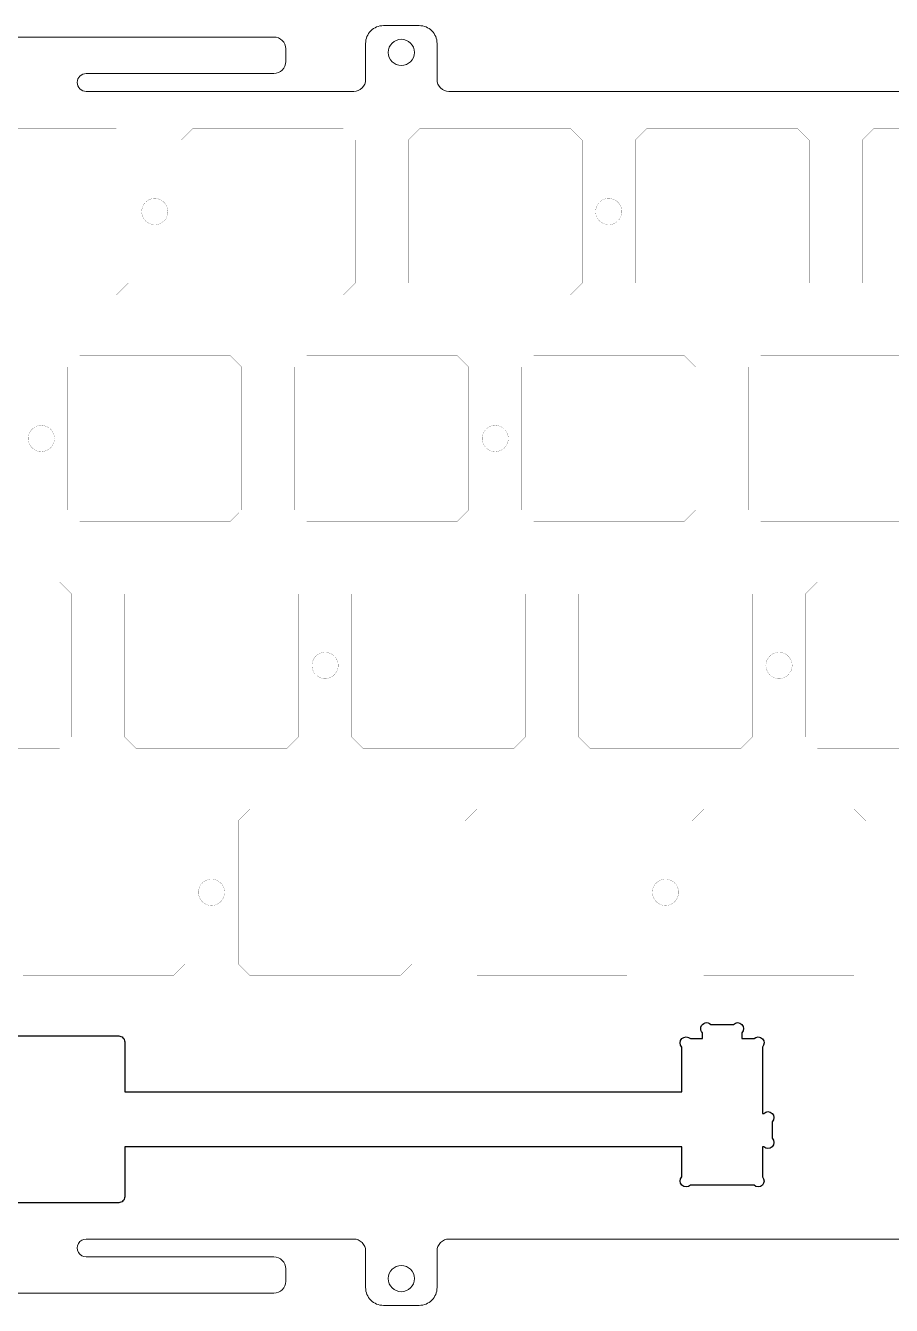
# Model space of a CAD drawing. Header units: millimetres. Extents: x 2638 to 2924, y 1524 to 1632.
# Drawn here: x 2779.8 to 2852.5, y 1524.5 to 1631.9 of the extents above; entities that cross this region are included whole.
import ezdxf

# ---------------------------------------------------------------- set-up
doc = ezdxf.new("R2010")
doc.units = ezdxf.units.MM
doc.layers.add('1', color=7, linetype='Continuous', lineweight=0)
doc.layers.add('Mechanical1', color=6, linetype='Continuous')

msp = doc.modelspace()

# ---------------------------------------------------------------- linework, layer by layer
msp.add_lwpolyline([(2774.65, 1547.12), (2787.65, 1547.12, -0.414214), (2788.15, 1546.62), (2788.15, 1542.42), (2834.92, 1542.42), (2834.92, 1546.18, -1), (2835.63, 1546.89), (2836.65, 1546.89), (2836.65, 1547.38, -1.000141), (2837.35, 1548.09), (2839.24, 1548.09, -1), (2839.95, 1547.38), (2839.95, 1546.89), (2840.97, 1546.89, -1), (2841.67, 1546.18), (2841.67, 1540.62), (2841.79, 1540.62, -1), (2842.5, 1539.91), (2842.5, 1538.53, -1), (2841.79, 1537.82), (2841.67, 1537.82), (2841.67, 1535.29, -1), (2840.97, 1534.59), (2835.63, 1534.59, -1), (2834.92, 1535.29), (2834.92, 1537.82), (2788.15, 1537.82), (2788.15, 1533.62, -0.414214), (2787.65, 1533.12), (2774.65, 1533.12, -0.414214)], format="xyb")
at = {"layer": '1'}
for p, q in [((2761.67, 1630.97), (2800.67, 1630.97)), ((2801.67, 1629.97), (2801.67, 1628.91)), ((2800.67, 1627.91), (2784.92, 1627.91)), ((2784.92, 1626.41), (2807.37, 1626.41)), ((2807.37, 1530.07), (2784.92, 1530.07)), ((2882.4, 1530.07), (2815.36, 1530.07)), ((2784.92, 1528.57), (2800.67, 1528.57)), ((2801.67, 1527.57), (2801.67, 1526.52)), ((2800.67, 1525.52), (2761.67, 1525.52))]:
    msp.add_line(p, q, dxfattribs=at)
for points in [[(2807.37, 1626.41, 0.414214), (2808.37, 1627.41), (2808.37, 1630.43, -0.414214), (2809.87, 1631.93), (2812.87, 1631.93, -0.414214), (2814.37, 1630.43), (2814.37, 1627.41, 0.414214), (2815.37, 1626.41), (2882.51, 1626.41)], [(2815.37, 1530.07), (2815.37, 1530.07, 0.414214), (2814.37, 1529.07), (2814.37, 1526, -0.414214), (2812.87, 1524.5), (2809.87, 1524.5, -0.414214), (2808.37, 1526), (2808.37, 1529.07, 0.414214), (2807.37, 1530.07)]]:
    msp.add_lwpolyline(points, format="xyb", dxfattribs=at)
for centre in [(2811.37, 1629.68), (2811.37, 1526.75)]:
    msp.add_circle(centre, 1.1, dxfattribs=at)
for centre, radius, start, end in [((2800.67, 1629.97), 1, 0, 90), ((2800.67, 1628.91), 1, 270, 360), ((2784.92, 1627.16), 0.75, 90, 269.9995), ((2784.92, 1529.32), 0.75, 89.9996, 270), ((2800.67, 1527.57), 1, 0, 90), ((2800.67, 1526.52), 1, 270, 0)]:
    msp.add_arc(centre, radius, start, end, dxfattribs=at)
at = {"layer": 'Mechanical1', "color": 7, "true_color": 0xffffff, "const_width": 0.0127}
for points in [[(2774.85, 1623.32), (2787.45, 1623.32)], [(2787.45, 1623.32), (2788.45, 1622.32)], [(2792.9, 1622.32), (2793.9, 1623.32)], [(2793.9, 1623.32), (2806.5, 1623.32)], [(2806.5, 1623.32), (2807.5, 1622.32)], [(2811.95, 1622.32), (2812.95, 1623.32)], [(2812.95, 1623.32), (2825.55, 1623.32)], [(2825.55, 1623.32), (2826.55, 1622.32)], [(2831, 1622.32), (2832, 1623.32)], [(2832, 1623.32), (2844.6, 1623.32)], [(2844.6, 1623.32), (2845.6, 1622.32)], [(2850.05, 1622.32), (2851.05, 1623.32)], [(2851.05, 1623.32), (2863.65, 1623.32)], [(2788.45, 1610.32), (2788.45, 1622.32)], [(2792.9, 1610.32), (2792.9, 1622.32)], [(2807.5, 1610.32), (2807.5, 1622.32)], [(2811.95, 1610.32), (2811.95, 1622.32)], [(2826.55, 1610.32), (2826.55, 1622.32)], [(2831, 1610.32), (2831, 1622.32)], [(2845.6, 1610.32), (2845.6, 1622.32)], [(2850.05, 1610.32), (2850.05, 1622.32)], [(2787.45, 1609.32), (2788.45, 1610.32)], [(2792.9, 1610.32), (2793.9, 1609.32)], [(2806.5, 1609.32), (2807.5, 1610.32)], [(2811.95, 1610.32), (2812.95, 1609.32)], [(2825.55, 1609.32), (2826.55, 1610.32)], [(2831, 1610.32), (2832, 1609.32)], [(2844.6, 1609.32), (2845.6, 1610.32)], [(2850.05, 1610.32), (2851.05, 1609.32)], [(2774.85, 1609.32), (2787.45, 1609.32)], [(2793.9, 1609.32), (2806.5, 1609.32)], [(2812.95, 1609.32), (2825.55, 1609.32)], [(2832, 1609.32), (2844.6, 1609.32)], [(2851.05, 1609.32), (2863.65, 1609.32)], [(2783.38, 1603.27), (2784.38, 1604.27)], [(2784.38, 1604.27), (2796.98, 1604.27)], [(2796.98, 1604.27), (2797.98, 1603.27)], [(2802.43, 1603.27), (2803.43, 1604.27)], [(2803.43, 1604.27), (2816.03, 1604.27)], [(2816.03, 1604.27), (2817.03, 1603.27)], [(2821.48, 1603.27), (2822.48, 1604.27)], [(2822.48, 1604.27), (2835.08, 1604.27)], [(2835.08, 1604.27), (2836.08, 1603.27)], [(2840.53, 1603.27), (2841.53, 1604.27)], [(2841.53, 1604.27), (2854.13, 1604.27)], [(2783.38, 1591.27), (2783.38, 1603.27)], [(2797.98, 1591.27), (2797.98, 1603.27)], [(2802.43, 1591.27), (2802.43, 1603.27)], [(2817.03, 1591.27), (2817.03, 1603.27)], [(2821.48, 1591.27), (2821.48, 1603.27)], [(2836.08, 1591.27), (2836.08, 1603.27)], [(2840.53, 1591.27), (2840.53, 1603.27)], [(2783.38, 1591.27), (2784.38, 1590.27)], [(2796.98, 1590.27), (2797.98, 1591.27)], [(2802.43, 1591.27), (2803.43, 1590.27)], [(2816.03, 1590.27), (2817.03, 1591.27)], [(2821.48, 1591.27), (2822.48, 1590.27)], [(2835.08, 1590.27), (2836.08, 1591.27)], [(2840.53, 1591.27), (2841.53, 1590.27)], [(2784.38, 1590.27), (2796.98, 1590.27)], [(2803.43, 1590.27), (2816.03, 1590.27)], [(2822.48, 1590.27), (2835.08, 1590.27)], [(2841.53, 1590.27), (2854.13, 1590.27)], [(2770.09, 1585.22), (2782.69, 1585.22)], [(2782.69, 1585.22), (2783.69, 1584.22)], [(2788.14, 1584.22), (2789.14, 1585.22)], [(2789.14, 1585.22), (2801.74, 1585.22)], [(2801.74, 1585.22), (2802.74, 1584.22)], [(2807.19, 1584.22), (2808.19, 1585.22)], [(2808.19, 1585.22), (2820.79, 1585.22)], [(2820.79, 1585.22), (2821.79, 1584.22)], [(2826.24, 1584.22), (2827.24, 1585.22)], [(2827.24, 1585.22), (2839.84, 1585.22)], [(2839.84, 1585.22), (2840.84, 1584.22)], [(2845.29, 1584.22), (2846.29, 1585.22)], [(2846.29, 1585.22), (2858.89, 1585.22)], [(2783.69, 1572.22), (2783.69, 1584.22)], [(2788.14, 1572.22), (2788.14, 1584.22)], [(2802.74, 1572.22), (2802.74, 1584.22)], [(2807.19, 1572.22), (2807.19, 1584.22)], [(2821.79, 1572.22), (2821.79, 1584.22)], [(2826.24, 1572.22), (2826.24, 1584.22)], [(2840.84, 1572.22), (2840.84, 1584.22)], [(2845.29, 1572.22), (2845.29, 1584.22)], [(2782.69, 1571.22), (2783.69, 1572.22)], [(2788.14, 1572.22), (2789.14, 1571.22)], [(2801.74, 1571.22), (2802.74, 1572.22)], [(2807.19, 1572.22), (2808.19, 1571.22)], [(2820.79, 1571.22), (2821.79, 1572.22)], [(2826.24, 1572.22), (2827.24, 1571.22)], [(2839.84, 1571.22), (2840.84, 1572.22)], [(2845.29, 1572.22), (2846.29, 1571.22)], [(2770.09, 1571.22), (2782.69, 1571.22)], [(2789.14, 1571.22), (2801.74, 1571.22)], [(2808.19, 1571.22), (2820.79, 1571.22)], [(2827.24, 1571.22), (2839.84, 1571.22)], [(2846.29, 1571.22), (2858.89, 1571.22)], [(2779.62, 1566.17), (2792.22, 1566.17)], [(2792.22, 1566.17), (2793.22, 1565.17)], [(2797.67, 1565.17), (2798.67, 1566.17)], [(2798.67, 1566.17), (2811.27, 1566.17)], [(2811.27, 1566.17), (2812.27, 1565.17)], [(2816.72, 1565.17), (2817.72, 1566.17)], [(2817.72, 1566.17), (2830.32, 1566.17)], [(2830.32, 1566.17), (2831.32, 1565.17)], [(2835.77, 1565.17), (2836.77, 1566.17)], [(2836.77, 1566.17), (2849.37, 1566.17)], [(2849.37, 1566.17), (2850.37, 1565.17)], [(2793.22, 1553.17), (2793.22, 1565.17)], [(2797.67, 1553.17), (2797.67, 1565.17)], [(2812.27, 1553.17), (2812.27, 1565.17)], [(2816.72, 1553.17), (2816.72, 1565.17)], [(2831.32, 1553.17), (2831.32, 1565.17)], [(2835.77, 1553.17), (2835.77, 1565.17)], [(2850.37, 1553.17), (2850.37, 1565.17)], [(2792.22, 1552.17), (2793.22, 1553.17)], [(2797.67, 1553.17), (2798.67, 1552.17)], [(2811.27, 1552.17), (2812.27, 1553.17)], [(2816.72, 1553.17), (2817.72, 1552.17)], [(2830.32, 1552.17), (2831.32, 1553.17)], [(2835.77, 1553.17), (2836.77, 1552.17)], [(2849.37, 1552.17), (2850.37, 1553.17)], [(2779.62, 1552.17), (2792.22, 1552.17)], [(2798.67, 1552.17), (2811.27, 1552.17)], [(2817.72, 1552.17), (2830.32, 1552.17)], [(2836.77, 1552.17), (2849.37, 1552.17)]]:
    msp.add_lwpolyline(points, dxfattribs=at)
at = {"layer": 'Mechanical1', "color": 7, "true_color": 0xffffff, "const_width": 0.00635}
for points in [[(2787.45, 1623.32, 1), (2787.46, 1623.32, 1)], [(2787.45, 1623.32, 1), (2787.46, 1623.32, 1)], [(2793.9, 1623.32, 1), (2793.91, 1623.32, 1)], [(2793.9, 1623.32, 1), (2793.91, 1623.32, 1)], [(2806.5, 1623.32, 1), (2806.51, 1623.32, 1)], [(2806.5, 1623.32, 1), (2806.51, 1623.32, 1)], [(2812.95, 1623.32, 1), (2812.96, 1623.32, 1)], [(2812.95, 1623.32, 1), (2812.96, 1623.32, 1)], [(2825.55, 1623.32, 1), (2825.56, 1623.32, 1)], [(2825.55, 1623.32, 1), (2825.56, 1623.32, 1)], [(2832, 1623.32, 1), (2832.01, 1623.32, 1)], [(2832, 1623.32, 1), (2832.01, 1623.32, 1)], [(2844.6, 1623.32, 1), (2844.61, 1623.32, 1)], [(2844.6, 1623.32, 1), (2844.61, 1623.32, 1)], [(2851.05, 1623.32, 1), (2851.06, 1623.32, 1)], [(2851.05, 1623.32, 1), (2851.06, 1623.32, 1)], [(2788.45, 1622.32, 1), (2788.46, 1622.32, 1)], [(2788.45, 1622.32, 1), (2788.46, 1622.32, 1)], [(2792.9, 1622.32, 1), (2792.91, 1622.32, 1)], [(2792.9, 1622.32, 1), (2792.91, 1622.32, 1)], [(2807.5, 1622.32, 1), (2807.51, 1622.32, 1)], [(2807.5, 1622.32, 1), (2807.51, 1622.32, 1)], [(2811.95, 1622.32, 1), (2811.96, 1622.32, 1)], [(2811.95, 1622.32, 1), (2811.96, 1622.32, 1)], [(2826.55, 1622.32, 1), (2826.56, 1622.32, 1)], [(2826.55, 1622.32, 1), (2826.56, 1622.32, 1)], [(2831, 1622.32, 1), (2831.01, 1622.32, 1)], [(2831, 1622.32, 1), (2831.01, 1622.32, 1)], [(2845.6, 1622.32, 1), (2845.61, 1622.32, 1)], [(2845.6, 1622.32, 1), (2845.61, 1622.32, 1)], [(2850.05, 1622.32, 1), (2850.06, 1622.32, 1)], [(2850.05, 1622.32, 1), (2850.06, 1622.32, 1)], [(2790.68, 1617.42, 1), (2790.68, 1617.42, 1)], [(2790.68, 1617.42, 1), (2790.68, 1617.42, 1)], [(2828.78, 1617.42, 1), (2828.78, 1617.42, 1)], [(2828.78, 1617.42, 1), (2828.78, 1617.42, 1)], [(2789.58, 1616.32, 1), (2789.58, 1616.32, 1)], [(2789.58, 1616.32, 1), (2789.58, 1616.32, 1)], [(2791.78, 1616.32, 1), (2791.78, 1616.32, 1)], [(2791.78, 1616.32, 1), (2791.78, 1616.32, 1)], [(2827.68, 1616.32, 1), (2827.68, 1616.32, 1)], [(2827.68, 1616.32, 1), (2827.68, 1616.32, 1)], [(2829.88, 1616.32, 1), (2829.88, 1616.32, 1)], [(2829.88, 1616.32, 1), (2829.88, 1616.32, 1)], [(2790.68, 1615.22, 1), (2790.68, 1615.22, 1)], [(2790.68, 1615.22, 1), (2790.68, 1615.22, 1)], [(2828.78, 1615.22, 1), (2828.78, 1615.22, 1)], [(2828.78, 1615.22, 1), (2828.78, 1615.22, 1)], [(2788.45, 1610.32, 1), (2788.46, 1610.32, 1)], [(2788.45, 1610.32, 1), (2788.46, 1610.32, 1)], [(2792.9, 1610.32, 1), (2792.91, 1610.32, 1)], [(2792.9, 1610.32, 1), (2792.91, 1610.32, 1)], [(2807.5, 1610.32, 1), (2807.51, 1610.32, 1)], [(2807.5, 1610.32, 1), (2807.51, 1610.32, 1)], [(2811.95, 1610.32, 1), (2811.96, 1610.32, 1)], [(2811.95, 1610.32, 1), (2811.96, 1610.32, 1)], [(2826.55, 1610.32, 1), (2826.56, 1610.32, 1)], [(2826.55, 1610.32, 1), (2826.56, 1610.32, 1)], [(2831, 1610.32, 1), (2831.01, 1610.32, 1)], [(2831, 1610.32, 1), (2831.01, 1610.32, 1)], [(2845.6, 1610.32, 1), (2845.61, 1610.32, 1)], [(2845.6, 1610.32, 1), (2845.61, 1610.32, 1)], [(2850.05, 1610.32, 1), (2850.06, 1610.32, 1)], [(2850.05, 1610.32, 1), (2850.06, 1610.32, 1)], [(2787.45, 1609.32, 1), (2787.46, 1609.32, 1)], [(2787.45, 1609.32, 1), (2787.46, 1609.32, 1)], [(2793.9, 1609.32, 1), (2793.91, 1609.32, 1)], [(2793.9, 1609.32, 1), (2793.91, 1609.32, 1)], [(2806.5, 1609.32, 1), (2806.51, 1609.32, 1)], [(2806.5, 1609.32, 1), (2806.51, 1609.32, 1)], [(2812.95, 1609.32, 1), (2812.96, 1609.32, 1)], [(2812.95, 1609.32, 1), (2812.96, 1609.32, 1)], [(2825.55, 1609.32, 1), (2825.56, 1609.32, 1)], [(2825.55, 1609.32, 1), (2825.56, 1609.32, 1)], [(2832, 1609.32, 1), (2832.01, 1609.32, 1)], [(2832, 1609.32, 1), (2832.01, 1609.32, 1)], [(2844.6, 1609.32, 1), (2844.61, 1609.32, 1)], [(2844.6, 1609.32, 1), (2844.61, 1609.32, 1)], [(2851.05, 1609.32, 1), (2851.06, 1609.32, 1)], [(2851.05, 1609.32, 1), (2851.06, 1609.32, 1)], [(2784.38, 1604.27, 1), (2784.38, 1604.27, 1)], [(2784.38, 1604.27, 1), (2784.38, 1604.27, 1)], [(2796.98, 1604.27, 1), (2796.98, 1604.27, 1)], [(2796.98, 1604.27, 1), (2796.98, 1604.27, 1)], [(2803.43, 1604.27, 1), (2803.43, 1604.27, 1)], [(2803.43, 1604.27, 1), (2803.43, 1604.27, 1)], [(2816.03, 1604.27, 1), (2816.03, 1604.27, 1)], [(2816.03, 1604.27, 1), (2816.03, 1604.27, 1)], [(2822.48, 1604.27, 1), (2822.48, 1604.27, 1)], [(2822.48, 1604.27, 1), (2822.48, 1604.27, 1)], [(2835.08, 1604.27, 1), (2835.08, 1604.27, 1)], [(2835.08, 1604.27, 1), (2835.08, 1604.27, 1)], [(2841.53, 1604.27, 1), (2841.53, 1604.27, 1)], [(2841.53, 1604.27, 1), (2841.53, 1604.27, 1)], [(2783.38, 1603.27, 1), (2783.38, 1603.27, 1)], [(2783.38, 1603.27, 1), (2783.38, 1603.27, 1)], [(2797.98, 1603.27, 1), (2797.98, 1603.27, 1)], [(2797.98, 1603.27, 1), (2797.98, 1603.27, 1)], [(2802.43, 1603.27, 1), (2802.43, 1603.27, 1)], [(2802.43, 1603.27, 1), (2802.43, 1603.27, 1)], [(2817.03, 1603.27, 1), (2817.03, 1603.27, 1)], [(2817.03, 1603.27, 1), (2817.03, 1603.27, 1)], [(2821.48, 1603.27, 1), (2821.48, 1603.27, 1)], [(2821.48, 1603.27, 1), (2821.48, 1603.27, 1)], [(2836.08, 1603.27, 1), (2836.08, 1603.27, 1)], [(2836.08, 1603.27, 1), (2836.08, 1603.27, 1)], [(2840.53, 1603.27, 1), (2840.53, 1603.27, 1)], [(2840.53, 1603.27, 1), (2840.53, 1603.27, 1)], [(2781.15, 1598.37, 1), (2781.16, 1598.37, 1)], [(2781.15, 1598.37, 1), (2781.16, 1598.37, 1)], [(2819.25, 1598.37, 1), (2819.26, 1598.37, 1)], [(2819.25, 1598.37, 1), (2819.26, 1598.37, 1)], [(2780.05, 1597.27, 1), (2780.06, 1597.27, 1)], [(2780.05, 1597.27, 1), (2780.06, 1597.27, 1)], [(2782.25, 1597.27, 1), (2782.26, 1597.27, 1)], [(2782.25, 1597.27, 1), (2782.26, 1597.27, 1)], [(2818.15, 1597.27, 1), (2818.16, 1597.27, 1)], [(2818.15, 1597.27, 1), (2818.16, 1597.27, 1)], [(2820.35, 1597.27, 1), (2820.36, 1597.27, 1)], [(2820.35, 1597.27, 1), (2820.36, 1597.27, 1)], [(2781.15, 1596.17, 1), (2781.16, 1596.17, 1)], [(2781.15, 1596.17, 1), (2781.16, 1596.17, 1)], [(2819.25, 1596.17, 1), (2819.26, 1596.17, 1)], [(2819.25, 1596.17, 1), (2819.26, 1596.17, 1)], [(2783.38, 1591.27, 1), (2783.38, 1591.27, 1)], [(2783.38, 1591.27, 1), (2783.38, 1591.27, 1)], [(2797.98, 1591.27, 1), (2797.98, 1591.27, 1)], [(2797.98, 1591.27, 1), (2797.98, 1591.27, 1)], [(2802.43, 1591.27, 1), (2802.43, 1591.27, 1)], [(2802.43, 1591.27, 1), (2802.43, 1591.27, 1)], [(2817.03, 1591.27, 1), (2817.03, 1591.27, 1)], [(2817.03, 1591.27, 1), (2817.03, 1591.27, 1)], [(2821.48, 1591.27, 1), (2821.48, 1591.27, 1)], [(2821.48, 1591.27, 1), (2821.48, 1591.27, 1)], [(2836.08, 1591.27, 1), (2836.08, 1591.27, 1)], [(2836.08, 1591.27, 1), (2836.08, 1591.27, 1)], [(2840.53, 1591.27, 1), (2840.53, 1591.27, 1)], [(2840.53, 1591.27, 1), (2840.53, 1591.27, 1)], [(2784.38, 1590.27, 1), (2784.38, 1590.27, 1)], [(2784.38, 1590.27, 1), (2784.38, 1590.27, 1)], [(2796.98, 1590.27, 1), (2796.98, 1590.27, 1)], [(2796.98, 1590.27, 1), (2796.98, 1590.27, 1)], [(2803.43, 1590.27, 1), (2803.43, 1590.27, 1)], [(2803.43, 1590.27, 1), (2803.43, 1590.27, 1)], [(2816.03, 1590.27, 1), (2816.03, 1590.27, 1)], [(2816.03, 1590.27, 1), (2816.03, 1590.27, 1)], [(2822.48, 1590.27, 1), (2822.48, 1590.27, 1)], [(2822.48, 1590.27, 1), (2822.48, 1590.27, 1)], [(2835.08, 1590.27, 1), (2835.08, 1590.27, 1)], [(2835.08, 1590.27, 1), (2835.08, 1590.27, 1)], [(2841.53, 1590.27, 1), (2841.53, 1590.27, 1)], [(2841.53, 1590.27, 1), (2841.53, 1590.27, 1)], [(2782.69, 1585.22, 1), (2782.69, 1585.22, 1)], [(2782.69, 1585.22, 1), (2782.69, 1585.22, 1)], [(2789.14, 1585.22, 1), (2789.14, 1585.22, 1)], [(2789.14, 1585.22, 1), (2789.14, 1585.22, 1)], [(2801.74, 1585.22, 1), (2801.74, 1585.22, 1)], [(2801.74, 1585.22, 1), (2801.74, 1585.22, 1)], [(2808.19, 1585.22, 1), (2808.19, 1585.22, 1)], [(2808.19, 1585.22, 1), (2808.19, 1585.22, 1)], [(2820.79, 1585.22, 1), (2820.79, 1585.22, 1)], [(2820.79, 1585.22, 1), (2820.79, 1585.22, 1)], [(2827.24, 1585.22, 1), (2827.24, 1585.22, 1)], [(2827.24, 1585.22, 1), (2827.24, 1585.22, 1)], [(2839.84, 1585.22, 1), (2839.84, 1585.22, 1)], [(2839.84, 1585.22, 1), (2839.84, 1585.22, 1)], [(2846.29, 1585.22, 1), (2846.29, 1585.22, 1)], [(2846.29, 1585.22, 1), (2846.29, 1585.22, 1)], [(2783.69, 1584.22, 1), (2783.69, 1584.22, 1)], [(2783.69, 1584.22, 1), (2783.69, 1584.22, 1)], [(2788.14, 1584.22, 1), (2788.14, 1584.22, 1)], [(2788.14, 1584.22, 1), (2788.14, 1584.22, 1)], [(2802.74, 1584.22, 1), (2802.74, 1584.22, 1)], [(2802.74, 1584.22, 1), (2802.74, 1584.22, 1)], [(2807.19, 1584.22, 1), (2807.19, 1584.22, 1)], [(2807.19, 1584.22, 1), (2807.19, 1584.22, 1)], [(2821.79, 1584.22, 1), (2821.79, 1584.22, 1)], [(2821.79, 1584.22, 1), (2821.79, 1584.22, 1)], [(2826.24, 1584.22, 1), (2826.24, 1584.22, 1)], [(2826.24, 1584.22, 1), (2826.24, 1584.22, 1)], [(2840.84, 1584.22, 1), (2840.84, 1584.22, 1)], [(2840.84, 1584.22, 1), (2840.84, 1584.22, 1)], [(2845.29, 1584.22, 1), (2845.29, 1584.22, 1)], [(2845.29, 1584.22, 1), (2845.29, 1584.22, 1)], [(2804.96, 1579.32, 1), (2804.97, 1579.32, 1)], [(2804.96, 1579.32, 1), (2804.97, 1579.32, 1)], [(2843.06, 1579.32, 1), (2843.07, 1579.32, 1)], [(2843.06, 1579.32, 1), (2843.07, 1579.32, 1)], [(2803.86, 1578.22, 1), (2803.87, 1578.22, 1)], [(2803.86, 1578.22, 1), (2803.87, 1578.22, 1)], [(2806.06, 1578.22, 1), (2806.07, 1578.22, 1)], [(2806.06, 1578.22, 1), (2806.07, 1578.22, 1)], [(2841.96, 1578.22, 1), (2841.97, 1578.22, 1)], [(2841.96, 1578.22, 1), (2841.97, 1578.22, 1)], [(2844.16, 1578.22, 1), (2844.17, 1578.22, 1)], [(2844.16, 1578.22, 1), (2844.17, 1578.22, 1)], [(2804.96, 1577.12, 1), (2804.97, 1577.12, 1)], [(2804.96, 1577.12, 1), (2804.97, 1577.12, 1)], [(2843.06, 1577.12, 1), (2843.07, 1577.12, 1)], [(2843.06, 1577.12, 1), (2843.07, 1577.12, 1)], [(2783.69, 1572.22, 1), (2783.69, 1572.22, 1)], [(2783.69, 1572.22, 1), (2783.69, 1572.22, 1)], [(2788.14, 1572.22, 1), (2788.14, 1572.22, 1)], [(2788.14, 1572.22, 1), (2788.14, 1572.22, 1)], [(2802.74, 1572.22, 1), (2802.74, 1572.22, 1)], [(2802.74, 1572.22, 1), (2802.74, 1572.22, 1)], [(2807.19, 1572.22, 1), (2807.19, 1572.22, 1)], [(2807.19, 1572.22, 1), (2807.19, 1572.22, 1)], [(2821.79, 1572.22, 1), (2821.79, 1572.22, 1)], [(2821.79, 1572.22, 1), (2821.79, 1572.22, 1)], [(2826.24, 1572.22, 1), (2826.24, 1572.22, 1)], [(2826.24, 1572.22, 1), (2826.24, 1572.22, 1)], [(2840.84, 1572.22, 1), (2840.84, 1572.22, 1)], [(2840.84, 1572.22, 1), (2840.84, 1572.22, 1)], [(2845.29, 1572.22, 1), (2845.29, 1572.22, 1)], [(2845.29, 1572.22, 1), (2845.29, 1572.22, 1)], [(2782.69, 1571.22, 1), (2782.69, 1571.22, 1)], [(2782.69, 1571.22, 1), (2782.69, 1571.22, 1)], [(2789.14, 1571.22, 1), (2789.14, 1571.22, 1)], [(2789.14, 1571.22, 1), (2789.14, 1571.22, 1)], [(2801.74, 1571.22, 1), (2801.74, 1571.22, 1)], [(2801.74, 1571.22, 1), (2801.74, 1571.22, 1)], [(2808.19, 1571.22, 1), (2808.19, 1571.22, 1)], [(2808.19, 1571.22, 1), (2808.19, 1571.22, 1)], [(2820.79, 1571.22, 1), (2820.79, 1571.22, 1)], [(2820.79, 1571.22, 1), (2820.79, 1571.22, 1)], [(2827.24, 1571.22, 1), (2827.24, 1571.22, 1)], [(2827.24, 1571.22, 1), (2827.24, 1571.22, 1)], [(2839.84, 1571.22, 1), (2839.84, 1571.22, 1)], [(2839.84, 1571.22, 1), (2839.84, 1571.22, 1)], [(2846.29, 1571.22, 1), (2846.29, 1571.22, 1)], [(2846.29, 1571.22, 1), (2846.29, 1571.22, 1)], [(2792.21, 1566.17, 1), (2792.22, 1566.17, 1)], [(2792.21, 1566.17, 1), (2792.22, 1566.17, 1)], [(2798.66, 1566.17, 1), (2798.67, 1566.17, 1)], [(2798.66, 1566.17, 1), (2798.67, 1566.17, 1)], [(2811.26, 1566.17, 1), (2811.27, 1566.17, 1)], [(2811.26, 1566.17, 1), (2811.27, 1566.17, 1)], [(2817.71, 1566.17, 1), (2817.72, 1566.17, 1)], [(2817.71, 1566.17, 1), (2817.72, 1566.17, 1)], [(2830.31, 1566.17, 1), (2830.32, 1566.17, 1)], [(2830.31, 1566.17, 1), (2830.32, 1566.17, 1)], [(2836.76, 1566.17, 1), (2836.77, 1566.17, 1)], [(2836.76, 1566.17, 1), (2836.77, 1566.17, 1)], [(2849.36, 1566.17, 1), (2849.37, 1566.17, 1)], [(2849.36, 1566.17, 1), (2849.37, 1566.17, 1)], [(2793.21, 1565.17, 1), (2793.22, 1565.17, 1)], [(2793.21, 1565.17, 1), (2793.22, 1565.17, 1)], [(2797.66, 1565.17, 1), (2797.67, 1565.17, 1)], [(2797.66, 1565.17, 1), (2797.67, 1565.17, 1)], [(2812.26, 1565.17, 1), (2812.27, 1565.17, 1)], [(2812.26, 1565.17, 1), (2812.27, 1565.17, 1)], [(2816.71, 1565.17, 1), (2816.72, 1565.17, 1)], [(2816.71, 1565.17, 1), (2816.72, 1565.17, 1)], [(2831.31, 1565.17, 1), (2831.32, 1565.17, 1)], [(2831.31, 1565.17, 1), (2831.32, 1565.17, 1)], [(2835.76, 1565.17, 1), (2835.77, 1565.17, 1)], [(2835.76, 1565.17, 1), (2835.77, 1565.17, 1)], [(2850.36, 1565.17, 1), (2850.37, 1565.17, 1)], [(2850.36, 1565.17, 1), (2850.37, 1565.17, 1)], [(2795.44, 1560.27, 1), (2795.44, 1560.27, 1)], [(2795.44, 1560.27, 1), (2795.44, 1560.27, 1)], [(2833.54, 1560.27, 1), (2833.54, 1560.27, 1)], [(2833.54, 1560.27, 1), (2833.54, 1560.27, 1)], [(2794.34, 1559.17, 1), (2794.34, 1559.17, 1)], [(2794.34, 1559.17, 1), (2794.34, 1559.17, 1)], [(2796.54, 1559.17, 1), (2796.54, 1559.17, 1)], [(2796.54, 1559.17, 1), (2796.54, 1559.17, 1)], [(2832.44, 1559.17, 1), (2832.44, 1559.17, 1)], [(2832.44, 1559.17, 1), (2832.44, 1559.17, 1)], [(2834.64, 1559.17, 1), (2834.64, 1559.17, 1)], [(2834.64, 1559.17, 1), (2834.64, 1559.17, 1)], [(2795.44, 1558.07, 1), (2795.44, 1558.07, 1)], [(2795.44, 1558.07, 1), (2795.44, 1558.07, 1)], [(2833.54, 1558.07, 1), (2833.54, 1558.07, 1)], [(2833.54, 1558.07, 1), (2833.54, 1558.07, 1)], [(2793.21, 1553.17, 1), (2793.22, 1553.17, 1)], [(2793.21, 1553.17, 1), (2793.22, 1553.17, 1)], [(2797.66, 1553.17, 1), (2797.67, 1553.17, 1)], [(2797.66, 1553.17, 1), (2797.67, 1553.17, 1)], [(2812.26, 1553.17, 1), (2812.27, 1553.17, 1)], [(2812.26, 1553.17, 1), (2812.27, 1553.17, 1)], [(2816.71, 1553.17, 1), (2816.72, 1553.17, 1)], [(2816.71, 1553.17, 1), (2816.72, 1553.17, 1)], [(2831.31, 1553.17, 1), (2831.32, 1553.17, 1)], [(2831.31, 1553.17, 1), (2831.32, 1553.17, 1)], [(2835.76, 1553.17, 1), (2835.77, 1553.17, 1)], [(2835.76, 1553.17, 1), (2835.77, 1553.17, 1)], [(2850.36, 1553.17, 1), (2850.37, 1553.17, 1)], [(2850.36, 1553.17, 1), (2850.37, 1553.17, 1)], [(2792.21, 1552.17, 1), (2792.22, 1552.17, 1)], [(2792.21, 1552.17, 1), (2792.22, 1552.17, 1)], [(2798.66, 1552.17, 1), (2798.67, 1552.17, 1)], [(2798.66, 1552.17, 1), (2798.67, 1552.17, 1)], [(2811.26, 1552.17, 1), (2811.27, 1552.17, 1)], [(2811.26, 1552.17, 1), (2811.27, 1552.17, 1)], [(2817.71, 1552.17, 1), (2817.72, 1552.17, 1)], [(2817.71, 1552.17, 1), (2817.72, 1552.17, 1)], [(2830.31, 1552.17, 1), (2830.32, 1552.17, 1)], [(2830.31, 1552.17, 1), (2830.32, 1552.17, 1)], [(2836.76, 1552.17, 1), (2836.77, 1552.17, 1)], [(2836.76, 1552.17, 1), (2836.77, 1552.17, 1)], [(2849.36, 1552.17, 1), (2849.37, 1552.17, 1)], [(2849.36, 1552.17, 1), (2849.37, 1552.17, 1)]]:
    msp.add_lwpolyline(points, format="xyb", close=True, dxfattribs=at)
at = {"layer": 'Mechanical1', "color": 7, "true_color": 0xffffff, "const_width": 0.0127}
for points in [[(2789.58, 1616.32, -0.414214), (2790.68, 1617.42)], [(2790.68, 1617.42, -0.414214), (2791.78, 1616.32)], [(2827.68, 1616.32, -0.414214), (2828.78, 1617.42)], [(2828.78, 1617.42, -0.414214), (2829.88, 1616.32)], [(2790.68, 1615.22, -0.414214), (2789.58, 1616.32)], [(2791.78, 1616.32, -0.414214), (2790.68, 1615.22)], [(2828.78, 1615.22, -0.414214), (2827.68, 1616.32)], [(2829.88, 1616.32, -0.414214), (2828.78, 1615.22)], [(2780.05, 1597.27, -0.414214), (2781.15, 1598.37)], [(2781.15, 1598.37, -0.414214), (2782.25, 1597.27)], [(2818.15, 1597.27, -0.414214), (2819.25, 1598.37)], [(2819.25, 1598.37, -0.414214), (2820.35, 1597.27)], [(2781.15, 1596.17, -0.414214), (2780.05, 1597.27)], [(2782.25, 1597.27, -0.414214), (2781.15, 1596.17)], [(2819.25, 1596.17, -0.414214), (2818.15, 1597.27)], [(2820.35, 1597.27, -0.414214), (2819.25, 1596.17)], [(2803.87, 1578.22, -0.414214), (2804.97, 1579.32)], [(2804.97, 1579.32, -0.414214), (2806.07, 1578.22)], [(2841.97, 1578.22, -0.414214), (2843.07, 1579.32)], [(2843.07, 1579.32, -0.414214), (2844.17, 1578.22)], [(2804.97, 1577.12, -0.414214), (2803.87, 1578.22)], [(2806.07, 1578.22, -0.414214), (2804.97, 1577.12)], [(2843.07, 1577.12, -0.414214), (2841.97, 1578.22)], [(2844.17, 1578.22, -0.414214), (2843.07, 1577.12)], [(2794.34, 1559.17, -0.414214), (2795.44, 1560.27)], [(2795.44, 1560.27, -0.414214), (2796.54, 1559.17)], [(2832.44, 1559.17, -0.414214), (2833.54, 1560.27)], [(2833.54, 1560.27, -0.414214), (2834.64, 1559.17)], [(2795.44, 1558.07, -0.414214), (2794.34, 1559.17)], [(2796.54, 1559.17, -0.414214), (2795.44, 1558.07)], [(2833.54, 1558.07, -0.414214), (2832.44, 1559.17)], [(2834.64, 1559.17, -0.414214), (2833.54, 1558.07)]]:
    msp.add_lwpolyline(points, format="xyb", dxfattribs=at)

doc.saveas('drawing.dxf')
